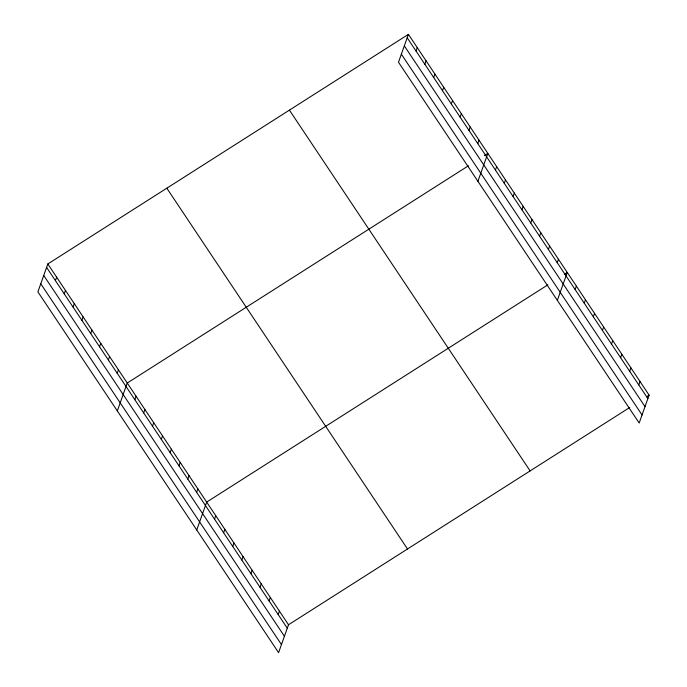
<?xml version="1.0" encoding="UTF-8"?>
<svg xmlns="http://www.w3.org/2000/svg" width="687" height="687" viewBox="0 0 687 687"><rect width="100%" height="100%" fill="white"/><g stroke="black" fill="none" stroke-linecap="round" stroke-linejoin="round"><path stroke-width="1.03" d="M408.413 34.35L398.486 62.242L639.176 423.029L649.112 395.137L408.413 34.35L47.824 263.971L37.888 291.863L278.587 652.65L288.514 624.758L629.721 407.485M55.424 280.631L56.652 277.196M64.252 293.864L65.471 290.429M73.071 307.089L74.299 303.654M81.899 320.322L83.127 316.887M90.727 333.547L91.946 330.112M99.555 346.78L100.774 343.337M108.374 360.005L109.602 356.57M117.202 373.239L118.43 369.795M117.322 410.92L127.25 383.028L468.457 165.756M134.85 399.697L136.078 396.253M143.677 412.921L144.905 409.486M152.505 426.155L153.725 422.711M161.333 439.379L162.553 435.944M170.153 452.613L171.381 449.169M178.981 465.838L180.2 462.403M187.809 479.071L189.028 475.627M196.628 492.296L197.856 488.861M196.748 529.978L206.684 502.085L547.883 284.822M214.55 519.157L215.77 515.722M223.644 532.786L224.864 529.351M232.738 546.414L233.958 542.979M416.021 51.018L417.241 47.575M241.824 560.042L243.052 556.607M424.841 64.243L426.069 60.808M250.918 573.671L252.146 570.236M433.669 77.476L434.888 74.033M260.012 587.308L261.24 583.864M442.497 90.701L443.716 87.266M269.106 600.936L270.334 597.501M451.316 103.935L452.544 100.491M278.201 614.564L279.42 611.129M460.144 117.159L461.372 113.724M468.972 130.393L470.191 126.949M477.791 143.617L479.019 140.182M477.912 181.299L487.847 153.407L484.318 155.657M495.447 170.075L496.667 166.64M504.275 183.309L505.495 179.865M513.095 196.534L514.323 193.099M521.922 209.767L523.151 206.323M530.75 222.992L531.97 219.557M539.57 236.225L540.798 232.781M548.398 249.45L549.626 246.015M557.226 262.683L558.445 259.239M557.337 300.365L567.273 272.473L564.628 274.156M575.139 289.536L576.367 286.101M584.233 303.165L585.461 299.73M593.328 316.801L594.556 313.358M602.422 330.43L603.641 326.995M611.516 344.058L612.735 340.623M620.61 357.687L621.829 354.252M629.704 371.315L630.924 367.88M638.79 384.943L640.018 381.508M646.467 396.828L649.112 395.137M407.193 37.785L647.884 398.58M404.317 45.857L645.016 406.644M401.354 54.17L642.053 414.965M289.416 110.126L530.115 470.913M166.821 188.195L407.511 548.982M47.824 263.971L288.514 624.758M46.596 267.406L287.295 628.193M43.728 275.47L284.418 636.265M40.765 283.791L281.455 644.578"/></g></svg>
